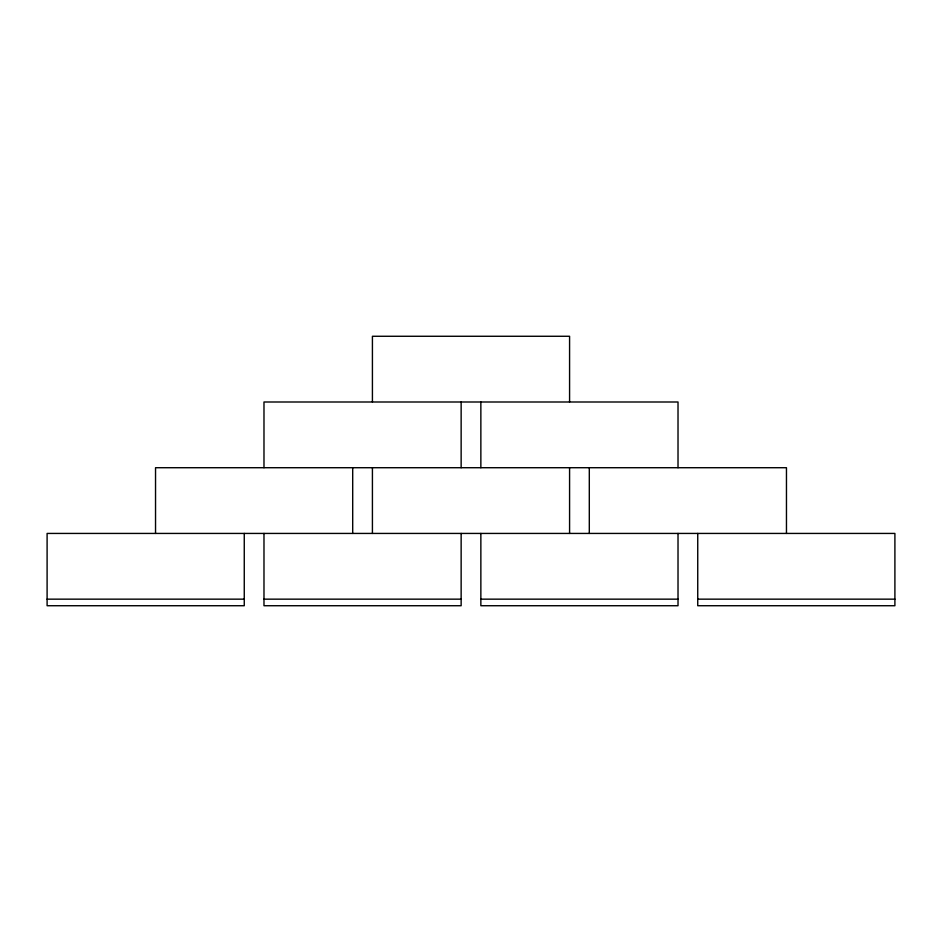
<?xml version="1.0" encoding="UTF-8"?>
<svg xmlns="http://www.w3.org/2000/svg" width="942" height="942" viewBox="0 0 942 942"><rect width="100%" height="100%" fill="white"/><g stroke="black" fill="none" stroke-linecap="round" stroke-linejoin="round"><path stroke-width="1.41" d="M47.1 599.159L244.261 599.159M263.984 599.159L461.144 599.159M480.856 599.159L678.016 599.159M697.739 599.159L894.9 599.159M786.464 533.431L786.464 467.715L155.536 467.715L155.536 533.431M697.739 533.431L697.739 605.73L894.9 605.73L894.9 533.431L47.1 533.431L47.1 605.73L244.261 605.73L244.261 533.431M678.016 467.715L678.016 401.998L263.984 401.998L263.984 467.715M678.016 533.431L678.016 605.73L480.856 605.73L480.856 533.431M589.303 467.715L589.303 533.431M569.58 401.998L569.58 336.27L372.42 336.27L372.42 401.998M569.58 467.715L569.58 533.431M480.856 401.998L480.856 467.715M461.144 401.998L461.144 467.715M461.144 533.431L461.144 605.73L263.984 605.73L263.984 533.431M372.42 467.715L372.42 533.431M352.697 467.715L352.697 533.431"/></g></svg>
